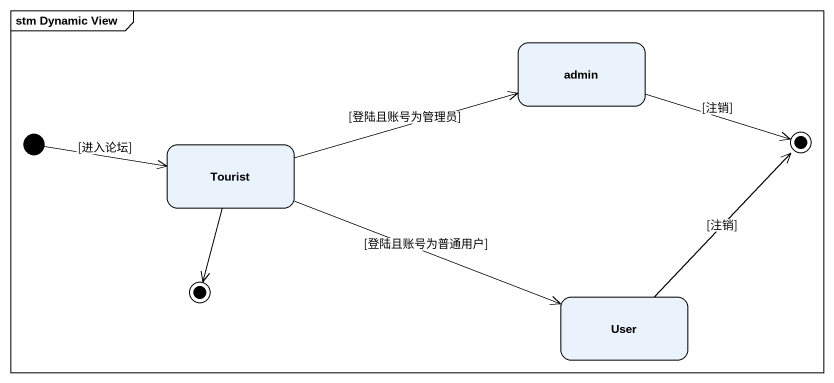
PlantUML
@startuml
mainframe stm Dynamic View
hide empty description
state admin
state Tourist
state final1 <<end>>
state final2 <<end>>
state User
[*] -right-> Tourist : [进入论坛]
admin -right-> final1 : [注销]
Tourist -right-> admin : [登陆且账号为管理员]
Tourist --> final2
Tourist -right-> User : [登陆且账号为普通用户]
User -up-> final1 : [注销]
@enduml
